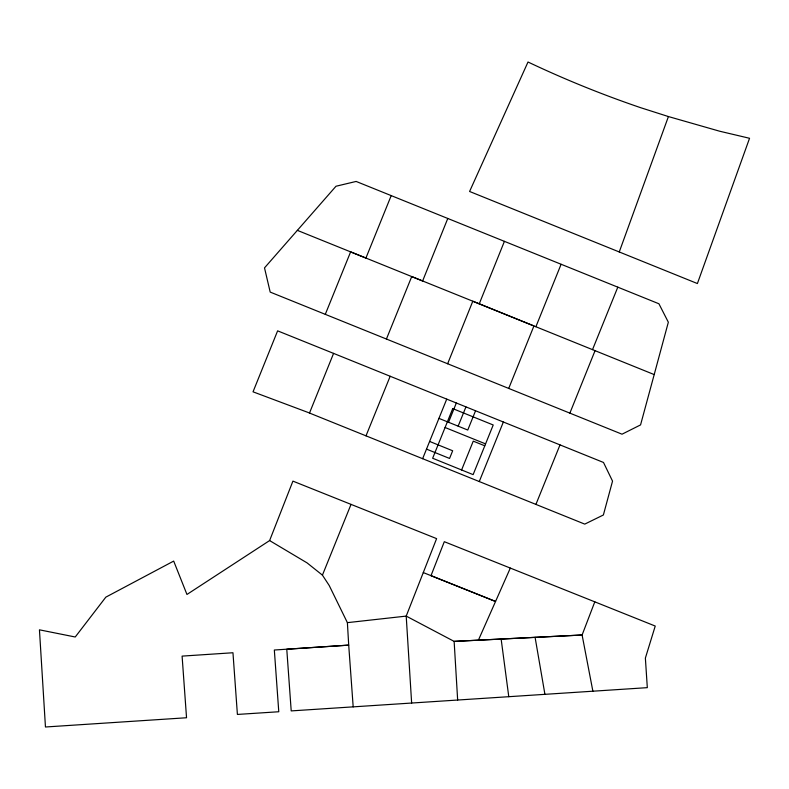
<?xml version="1.0" encoding="UTF-8"?>
<svg xmlns="http://www.w3.org/2000/svg" width="789" height="789" viewBox="0 0 789 789"><rect width="100%" height="100%" fill="white"/><g stroke="black" fill="none" stroke-linecap="round" stroke-linejoin="round"><path stroke-width="1.18" d="M654.199 374.578L640.56 424.906L622.028 434.197L270.193 292.088L264.512 267.875L335.986 186.243L356.135 181.44L658.923 303.775L668.342 322.218L654.199 374.578L472.789 301.24L447.629 363.759M619.257 251.957L668.421 116.555L719.706 131.23L749.55 138.282L697.397 283.547L469.593 191.471L528.009 62.006A1059.597 1059.597 0 0 0 640.767 107.728L668.421 116.555M510.305 568.1L495.551 601.465L431.001 575.645L444.306 541.688L594.798 601.839L582.104 635.007L592.884 691.223M269.611 540.573L292.916 481.122L436.603 538.621L406.207 616.101L411.641 703.038L291.21 710.909L286.772 649.229L348.708 645.126L347.387 622.649L329.191 585.468L322.425 575.142L307.049 562.873L269.611 540.573L186.954 594.462L173.688 561.087L105.825 597.155L75.231 636.999L39.45 629.829L45.456 726.994L186.539 717.753L182.101 656.113L232.962 652.75L237.4 714.439L278.773 711.747L274.335 650.018L348.708 645.126L353.186 706.895M447.787 218.454L422.628 280.973L350.622 251.869L325.285 314.347M508.727 388.425L533.936 325.956L479.258 303.814L504.418 241.345M309.495 413.051L333.579 353.393L603.496 462.462L612.54 481.122L603.378 514.99L584.757 524.113L307.671 412.302L253.032 391.827L277.62 330.847L333.579 353.393M322.425 575.142L351.036 504.378M422.628 458.695L446.712 399.165M448.546 422.263L456.318 403.051M458.153 426.149L465.924 406.937M475.54 410.822L467.759 430.044L438.94 418.377M461.595 469.968L473.252 441.14L484.781 445.805M535.889 326.745L561.087 264.305M479.258 481.576L503.343 422.046M592.519 349.626L617.807 287.147M569.875 413.13L595.044 350.701M535.928 504.378L560.012 444.888M391.206 195.613L365.918 258.052L297.345 230.358M386.432 339.014L411.73 276.574L479.258 303.814M365.997 435.853L390.17 376.284M478.39 640.185L495.551 601.465L423.289 572.577M347.387 622.649L406.207 616.101L454.139 641.388L582.104 635.007L454.139 641.388L457.659 700.05M411.641 703.038L647.315 687.653L645.372 658.095L655.235 626.052L594.798 601.839M445.085 427.51L485.56 443.882M429.611 441.436L452.669 450.766L449.562 458.448L426.504 449.119M535.1 637.374L544.923 694.33M501.143 639.07L508.777 696.697M452.728 408.603L432.648 458.251L473.124 474.633L493.214 424.985L452.728 408.603"/></g></svg>
